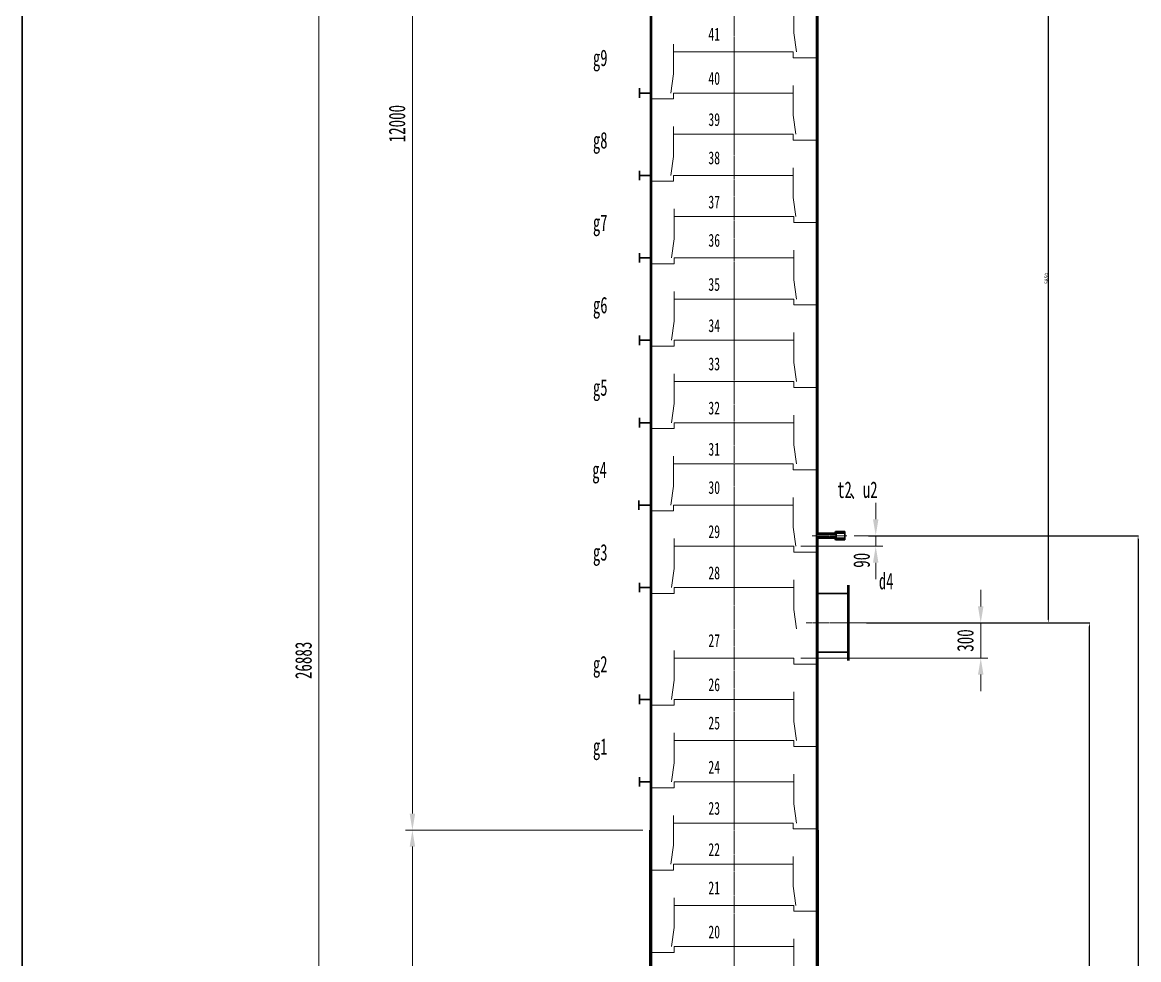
# Model space of a CAD drawing. Header units: millimetres. Extents: x -23892 to 57527, y -540 to 34444.
# Drawn here: x -23892 to -14417, y 16945 to 24906 of the extents above; entities that cross this region are included whole.
import ezdxf

# ---------------------------------------------------------------- set-up
doc = ezdxf.new("R2010")
doc.units = ezdxf.units.MM
doc.linetypes.add('EB_DASHDOT', pattern=[39, 30, -3, 3, -3])
doc.layers.get('0').update_dxf_attribs({"lineweight": 0})
doc.layers.get('Defpoints').update_dxf_attribs({"lineweight": 0})
for name, color, linetype, lineweight in [('CAXA0', 7, 'Continuous', 70), ('CAXA4', 3, 'Continuous', 25), ('中心线', 1, 'EB_DASHDOT', 0), ('粗实线', 7, 'Continuous', 35)]:
    doc.layers.add(name, color=color, linetype=linetype, lineweight=lineweight)
doc.styles.get("Standard").update_dxf_attribs({"font": ''})
doc.styles.add('UserTxtStyle8', font='SimSun.ttf', dxfattribs={"width": 0.647801})
doc.styles.add('标准', font='', dxfattribs={"width": 0.667})
doc.styles.get('Standard').set_extended_font_data('FangSong')
doc.styles.get('标准').set_extended_font_data('FangSong')
doc.dimstyles.get("Standard").update_dxf_attribs({"dimscale": 0, "dimtxt": 30, "dimasz": 30, "dimexe": 2.5, "dimexo": 0, "dimgap": 1, "dimtad": 1, "dimdec": 0, "dimlfac": -1, "dimrnd": 0.1, "dimzin": 0, "dimdsep": 46, "dimtxsty": 'Standard', "dimcen": 0.001, "dimclrd": 3, "dimclre": 3, "dimclrt": 3, "dimadec": 0, "dimazin": 0, "dimtfac": 1, "dimtdec": 0, "dimtmove": 0, "dimatfit": 0, "dimfxl": 1, "dimtolj": 1, "dimtzin": 0, "dimarcsym": 0})

# ---------------------------------------------------------------- blocks, each defined once
blk = doc.blocks.new('*D148')
at = {"color": 3, "lineweight": -2}
for p, q in [((-16727.8, 19805.5), (-14831, 19805.5)), ((-14833.5, 12585.5), (-14833.5, 19775.5)), ((-16727.8, 12555.5), (-14831, 12555.5))]:
    blk.add_line(p, q, dxfattribs=at)
at = {"color": 3}
for points in [[(-14838.5, 19775.5), (-14828.5, 19775.5), (-14833.5, 19805.5)], [(-14838.5, 12585.5), (-14828.5, 12585.5), (-14833.5, 12555.5)]]:
    blk.add_solid(points, dxfattribs=at)
at = {"layer": 'Defpoints', "color": 0}
for p in [(-16727.8, 19805.5), (-14833.5, 19805.5), (-16727.8, 12555.5)]:
    blk.add_point(p, dxfattribs=at)
at = {"color": 3, "insert": (-14849.5, 16180.5), "char_height": 30, "attachment_point": 5, "rotation": 90}
blk.add_mtext('\\A1;7250', dxfattribs=at)
blk = doc.blocks.new('*D149')
at = {"color": 3, "lineweight": -2}
for p, q in [((-16245.5, 25655.5), (-15181.6, 25655.5)), ((-15184.1, 25625.5), (-15184.1, 19835.5)), ((-16182.7, 19805.5), (-15181.6, 19805.5))]:
    blk.add_line(p, q, dxfattribs=at)
at = {"color": 3}
for points in [[(-15189.1, 25625.5), (-15179.1, 25625.5), (-15184.1, 25655.5)], [(-15189.1, 19835.5), (-15179.1, 19835.5), (-15184.1, 19805.5)]]:
    blk.add_solid(points, dxfattribs=at)
at = {"layer": 'Defpoints', "color": 0}
for p in [(-16245.5, 25655.5), (-16182.7, 19805.5), (-15184.1, 19805.5)]:
    blk.add_point(p, dxfattribs=at)
at = {"color": 3, "insert": (-15200.1, 22730.5), "char_height": 30, "attachment_point": 5, "rotation": 90}
blk.add_mtext('\\A1;5850', dxfattribs=at)
blk = doc.blocks.new('*D155')
at = {"color": 3, "lineweight": -2}
for p, q in [((-16710.8, 20545.5), (-14419.6, 20545.5)), ((-14422.1, 20515.5), (-14422.1, 7425.5)), ((-18852.6, 7395.5), (-14419.6, 7395.5))]:
    blk.add_line(p, q, dxfattribs=at)
at = {"color": 3}
for points in [[(-14427.1, 20515.5), (-14417.1, 20515.5), (-14422.1, 20545.5)], [(-14427.1, 7425.5), (-14417.1, 7425.5), (-14422.1, 7395.5)]]:
    blk.add_solid(points, dxfattribs=at)
at = {"layer": 'Defpoints', "color": 0}
for p in [(-16710.8, 20545.5), (-18852.6, 7395.5), (-14422.1, 7395.5)]:
    blk.add_point(p, dxfattribs=at)
at = {"color": 3, "insert": (-14438.1, 13970.5), "char_height": 30, "attachment_point": 5, "rotation": 90}
blk.add_mtext('\\A1;13150', dxfattribs=at)

msp = doc.modelspace()

# ---------------------------------------------------------------- linework, layer by layer
for p, q in [((-21374.9488, 32788.4929), (-21374.9488, 6185.4682)), ((-20581.1011, 18185.4682), (-20581.1011, 29905.4682)), ((-16648.9223, 20685.4682), (-16648.9223, 20825.4682)), ((-16832.6206, 20545.4682), (-16588.9223, 20545.4682)), ((-16648.9223, 20545.4682), (-16648.9223, 20455.4682)), ((-17283.2738, 20455.4682), (-16588.9223, 20455.4682)), ((-16648.9223, 20315.4682), (-16648.9223, 20175.4682)), ((-15757.6427, 19945.4682), (-15757.6427, 20085.4682)), ((-16667.8203, 19805.4682), (-15697.6427, 19805.4682)), ((-15757.6427, 19805.4682), (-15757.6427, 19505.4682)), ((-17283.2738, 19505.4682), (-15697.6427, 19505.4682)), ((-15757.6427, 19365.4682), (-15757.6427, 19225.4682)), ((-18625.2738, 18045.4682), (-20641.1011, 18045.4682)), ((-18685.2738, 18045.4682), (-20641.1011, 18045.4682)), ((-20581.1011, 6185.4682), (-20581.1011, 17905.4682))]:
    msp.add_line(p, q)
at = {"color": 2, "linetype": 'Continuous', "lineweight": 0}
for p, q in [((-17343.2738, 24817.6793), (-17343.2738, 25070.4682)), ((-17343.2738, 24817.6793), (-17320.508, 24655.3297)), ((-18365.2738, 24467.6793), (-18365.2738, 24720.4682)), ((-18365.2738, 24655.4682), (-17849.2738, 24655.4682)), ((-17349.2738, 24655.4682), (-17849.2738, 24655.4682)), ((-17349.2738, 24605.4682), (-17349.2738, 24655.4682)), ((-17151.2738, 24605.4682), (-17349.2738, 24605.4682)), ((-18365.2738, 24467.6793), (-18388.0395, 24305.3297)), ((-17349.2738, 24117.6793), (-17349.2738, 24370.4682)), ((-18365.2738, 24305.4682), (-17865.2738, 24305.4682)), ((-18365.2738, 24255.4682), (-18365.2738, 24305.4682)), ((-17349.2738, 24305.4682), (-17865.2738, 24305.4682)), ((-18551.2738, 24255.4682), (-18365.2738, 24255.4682)), ((-17349.2738, 24117.6793), (-17326.508, 23955.3297)), ((-18365.2738, 23767.6793), (-18365.2738, 24020.4682)), ((-18365.2738, 23955.4682), (-17849.2738, 23955.4682)), ((-17349.2738, 23955.4682), (-17849.2738, 23955.4682)), ((-17349.2738, 23905.4682), (-17349.2738, 23955.4682)), ((-17151.2738, 23905.4682), (-17349.2738, 23905.4682)), ((-18365.2738, 23767.6793), (-18388.0395, 23605.3297)), ((-18365.2738, 23605.4682), (-17865.2738, 23605.4682)), ((-18365.2738, 23555.4682), (-18365.2738, 23605.4682)), ((-17349.2738, 23605.4682), (-17865.2738, 23605.4682)), ((-17349.2738, 23417.6793), (-17349.2738, 23670.4682)), ((-18551.2738, 23555.4682), (-18365.2738, 23555.4682)), ((-17349.2738, 23417.6793), (-17326.508, 23255.3297)), ((-18359.2738, 23067.6793), (-18359.2738, 23320.4682)), ((-18359.2738, 23255.4682), (-17843.2738, 23255.4682)), ((-17343.2738, 23255.4682), (-17843.2738, 23255.4682)), ((-17343.2738, 23205.4682), (-17343.2738, 23255.4682)), ((-17151.2738, 23205.4682), (-17343.2738, 23205.4682)), ((-18359.2738, 23067.6793), (-18382.0395, 22905.3297)), ((-17343.2738, 22717.6793), (-17343.2738, 22970.4682)), ((-18551.2738, 22855.4682), (-18359.2738, 22855.4682)), ((-18359.2738, 22905.4682), (-17859.2738, 22905.4682)), ((-18359.2738, 22855.4682), (-18359.2738, 22905.4682)), ((-17343.2738, 22905.4682), (-17859.2738, 22905.4682)), ((-17343.2738, 22717.6793), (-17320.508, 22555.3297)), ((-18359.2738, 22367.6793), (-18359.2738, 22620.4682)), ((-18359.2738, 22555.4682), (-17843.2738, 22555.4682)), ((-17343.2738, 22555.4682), (-17843.2738, 22555.4682)), ((-17343.2738, 22505.4682), (-17343.2738, 22555.4682)), ((-17151.2738, 22505.4682), (-17343.2738, 22505.4682)), ((-18359.2738, 22367.6793), (-18382.0395, 22205.3297)), ((-17343.2738, 22017.6793), (-17343.2738, 22270.4682)), ((-18359.2738, 22205.4682), (-17859.2738, 22205.4682)), ((-18359.2738, 22155.4682), (-18359.2738, 22205.4682)), ((-17343.2738, 22205.4682), (-17859.2738, 22205.4682)), ((-18551.2738, 22155.4682), (-18359.2738, 22155.4682)), ((-17343.2738, 22017.6793), (-17320.508, 21855.3297)), ((-18359.2738, 21667.6793), (-18359.2738, 21920.4682)), ((-18359.2738, 21855.4682), (-17843.2738, 21855.4682)), ((-17343.2738, 21855.4682), (-17843.2738, 21855.4682)), ((-17343.2738, 21805.4682), (-17343.2738, 21855.4682)), ((-17151.2738, 21805.4682), (-17343.2738, 21805.4682)), ((-18359.2738, 21667.6793), (-18382.0395, 21505.3297)), ((-17343.2738, 21317.6793), (-17343.2738, 21570.4682)), ((-18551.2738, 21455.4682), (-18359.2738, 21455.4682)), ((-18359.2738, 21505.4682), (-17859.2738, 21505.4682)), ((-18359.2738, 21455.4682), (-18359.2738, 21505.4682)), ((-17343.2738, 21505.4682), (-17859.2738, 21505.4682)), ((-17343.2738, 21317.6793), (-17320.508, 21155.3297)), ((-18365.2738, 20967.6793), (-18365.2738, 21220.4682)), ((-18365.2738, 21155.4682), (-17849.2738, 21155.4682)), ((-17349.2738, 21155.4682), (-17849.2738, 21155.4682)), ((-17349.2738, 21105.4682), (-17349.2738, 21155.4682)), ((-17151.2738, 21105.4682), (-17349.2738, 21105.4682)), ((-18365.2738, 20967.6793), (-18388.0395, 20805.3297)), ((-17349.2738, 20617.6793), (-17349.2738, 20870.4682)), ((-18551.2738, 20755.4682), (-18365.2738, 20755.4682)), ((-18365.2738, 20805.4682), (-17865.2738, 20805.4682)), ((-18365.2738, 20755.4682), (-18365.2738, 20805.4682)), ((-17349.2738, 20805.4682), (-17865.2738, 20805.4682)), ((-17349.2738, 20617.6793), (-17326.508, 20455.3297)), ((-18359.2738, 20267.6793), (-18359.2738, 20520.4682)), ((-18359.2738, 20455.4682), (-17843.2738, 20455.4682)), ((-17343.2738, 20455.4682), (-17843.2738, 20455.4682)), ((-17343.2738, 20405.4682), (-17343.2738, 20455.4682)), ((-17151.2738, 20405.4682), (-17343.2738, 20405.4682)), ((-18359.2738, 20267.6793), (-18382.0395, 20105.3297)), ((-18359.2738, 20105.4682), (-17859.2738, 20105.4682)), ((-18359.2738, 20055.4682), (-18359.2738, 20105.4682)), ((-17343.2738, 20105.4682), (-17859.2738, 20105.4682)), ((-17343.2738, 19917.6793), (-17343.2738, 20170.4682)), ((-18551.2738, 20055.4682), (-18359.2738, 20055.4682)), ((-17343.2738, 19917.6793), (-17320.508, 19755.3297)), ((-18359.2738, 19317.6793), (-18359.2738, 19570.4682)), ((-18359.2738, 19505.4682), (-17843.2738, 19505.4682)), ((-17343.2738, 19505.4682), (-17843.2738, 19505.4682)), ((-17343.2738, 19455.4682), (-17343.2738, 19505.4682)), ((-17151.2738, 19455.4682), (-17343.2738, 19455.4682)), ((-18359.2738, 19317.6793), (-18382.0395, 19155.3297)), ((-18359.2738, 19155.4682), (-17859.2738, 19155.4682)), ((-18359.2738, 19105.4682), (-18359.2738, 19155.4682)), ((-17343.2738, 19155.4682), (-17859.2738, 19155.4682)), ((-17343.2738, 18967.6793), (-17343.2738, 19220.4682)), ((-18551.2738, 19105.4682), (-18359.2738, 19105.4682)), ((-17343.2738, 18967.6793), (-17320.508, 18805.3297)), ((-18359.2738, 18617.6793), (-18359.2738, 18870.4682)), ((-18359.2738, 18805.4682), (-17843.2738, 18805.4682)), ((-17343.2738, 18805.4682), (-17843.2738, 18805.4682)), ((-17343.2738, 18755.4682), (-17343.2738, 18805.4682)), ((-17151.2738, 18755.4682), (-17343.2738, 18755.4682)), ((-18359.2738, 18617.6793), (-18382.0395, 18455.3297)), ((-17343.2738, 18267.6793), (-17343.2738, 18520.4682)), ((-18551.2738, 18405.4682), (-18359.2738, 18405.4682)), ((-18359.2738, 18455.4682), (-17859.2738, 18455.4682)), ((-18359.2738, 18405.4682), (-18359.2738, 18455.4682)), ((-17343.2738, 18455.4682), (-17859.2738, 18455.4682)), ((-17343.2738, 18267.6793), (-17320.508, 18105.3297)), ((-18365.2738, 17917.6793), (-18365.2738, 18170.4682)), ((-18365.2738, 18105.4682), (-17849.2738, 18105.4682)), ((-17349.2738, 18105.4682), (-17849.2738, 18105.4682)), ((-17349.2738, 18055.4682), (-17349.2738, 18105.4682)), ((-17151.2738, 18055.4682), (-17349.2738, 18055.4682)), ((-18365.2738, 17917.6793), (-18388.0395, 17755.3297)), ((-17349.2738, 17567.6793), (-17349.2738, 17820.4682)), ((-18365.2738, 17755.4682), (-17865.2738, 17755.4682)), ((-18365.2738, 17705.4682), (-18365.2738, 17755.4682)), ((-17349.2738, 17755.4682), (-17865.2738, 17755.4682)), ((-18551.2738, 17705.4682), (-18365.2738, 17705.4682)), ((-17349.2738, 17567.6793), (-17326.508, 17405.3297)), ((-18359.2738, 17217.6793), (-18359.2738, 17470.4682)), ((-18359.2738, 17405.4682), (-17843.2738, 17405.4682)), ((-17343.2738, 17405.4682), (-17843.2738, 17405.4682)), ((-17343.2738, 17355.4682), (-17343.2738, 17405.4682)), ((-17151.2738, 17355.4682), (-17343.2738, 17355.4682)), ((-18359.2738, 17217.6793), (-18382.0395, 17055.3297)), ((-18359.2738, 17055.4682), (-17859.2738, 17055.4682)), ((-18359.2738, 17005.4682), (-18359.2738, 17055.4682)), ((-17343.2738, 17055.4682), (-17859.2738, 17055.4682)), ((-17343.2738, 16867.6793), (-17343.2738, 17120.4682)), ((-18551.2738, 17005.4682), (-18359.2738, 17005.4682))]:
    msp.add_line(p, q, dxfattribs=at)
for points in [[(-16672.2557, 20685.4682), (-16625.589, 20685.4682), (-16648.9223, 20545.4682)], [(-16672.2557, 20315.4682), (-16625.589, 20315.4682), (-16648.9223, 20455.4682)], [(-15780.976, 19945.4682), (-15734.3093, 19945.4682), (-15757.6427, 19805.4682)], [(-15780.976, 19365.4682), (-15734.3093, 19365.4682), (-15757.6427, 19505.4682)], [(-20604.4344, 18185.4682), (-20557.7678, 18185.4682), (-20581.1011, 18045.4682)], [(-20604.4344, 17905.4682), (-20557.7678, 17905.4682), (-20581.1011, 18045.4682)]]:
    msp.add_solid(points)
at = {"layer": 'CAXA0', "color": 0, "linetype": 'Continuous', "lineweight": 0}
for p, q in [((-17148.8683, 20566.2682), (-17141.6683, 20559.0682)), ((-17126.2409, 20566.2682), (-17119.0409, 20559.0682)), ((-17103.6135, 20566.2682), (-17096.4135, 20559.0682)), ((-17080.9861, 20566.2682), (-17073.7861, 20559.0682)), ((-17058.3587, 20566.2682), (-17051.1587, 20559.0682)), ((-17035.7313, 20566.2682), (-17028.5313, 20559.0682)), ((-17013.1038, 20566.2682), (-17005.9038, 20559.0682)), ((-16995.9195, 20569.2017), (-16985.7861, 20559.0682)), ((-16985.5587, 20581.4682), (-16971.1587, 20567.0682)), ((-16962.9313, 20581.4682), (-16948.5313, 20567.0682)), ((-16940.3038, 20581.4682), (-16925.9038, 20567.0682)), ((-16917.6764, 20581.4682), (-16911.2738, 20575.0656)), ((-17148.4095, 20531.8682), (-17141.2095, 20524.6682)), ((-17125.782, 20531.8682), (-17118.582, 20524.6682)), ((-17103.1546, 20531.8682), (-17095.9546, 20524.6682)), ((-17080.5272, 20531.8682), (-17073.3272, 20524.6682)), ((-17057.8998, 20531.8682), (-17050.6998, 20524.6682)), ((-17035.2724, 20531.8682), (-17028.0724, 20524.6682)), ((-17012.645, 20531.8682), (-17005.445, 20524.6682)), ((-16992.5272, 20531.8682), (-16970.1272, 20509.4682)), ((-16961.8998, 20523.8682), (-16947.4998, 20509.4682)), ((-16939.2724, 20523.8682), (-16924.8724, 20509.4682)), ((-16916.645, 20523.8682), (-16911.2738, 20518.497))]:
    msp.add_line(p, q, dxfattribs=at)
at = {"layer": '中心线'}
for p, q in [((-17851.2738, 5602.2453), (-17851.2738, 33265.4677)), ((-16892.6206, 20545.4682), (-17187.8384, 20545.4682)), ((-16727.8203, 19805.4682), (-17239.0995, 19805.4682))]:
    msp.add_line(p, q, dxfattribs=at)
at = {"layer": '粗实线', "color": 1}
msp.add_line((-23891.9875, 34443.5283), (-23891.9875, -396.4717), dxfattribs=at)
at = {"layer": '粗实线'}
for p, q in [((-18561.2738, 18045.4682), (-18561.2738, 30045.4682)), ((-18551.2738, 18045.4682), (-18551.2738, 30045.4682)), ((-17151.2738, 18045.4682), (-17151.2738, 30045.4682)), ((-17141.2738, 20566.2682), (-17141.2738, 30045.4682)), ((-18652.6252, 24345.6569), (-18652.6252, 24265.2796)), ((-18652.6252, 24305.4682), (-18551.2738, 24305.4682)), ((-18652.6252, 23645.6569), (-18652.6252, 23565.2796)), ((-18652.6252, 23605.4682), (-18551.2738, 23605.4682)), ((-18652.6252, 22945.6569), (-18652.6252, 22865.2796)), ((-18652.6252, 22905.4682), (-18551.2738, 22905.4682)), ((-18652.6252, 22245.6569), (-18652.6252, 22165.2796)), ((-18652.6252, 22205.4682), (-18551.2738, 22205.4682)), ((-18652.6252, 21545.6569), (-18652.6252, 21465.2796)), ((-18652.6252, 21505.4682), (-18551.2738, 21505.4682)), ((-18658.6252, 20845.6569), (-18658.6252, 20765.2796)), ((-18658.6252, 20805.4682), (-18557.2738, 20805.4682)), ((-17004.0738, 20566.2682), (-17151.2738, 20566.2682)), ((-17151.2738, 20524.6682), (-17151.2738, 20566.2682)), ((-16991.2738, 20581.4682), (-16991.2738, 20579.0682)), ((-16911.2738, 20581.4682), (-16991.2738, 20581.4682)), ((-16983.2738, 20567.0682), (-16983.2738, 20523.8682)), ((-16911.2738, 20567.0682), (-16983.2738, 20567.0682)), ((-16911.2738, 20581.4682), (-16911.2738, 20509.4682)), ((-16983.2738, 20559.0682), (-17151.2738, 20559.0682)), ((-16983.2738, 20531.8682), (-17151.2738, 20531.8682)), ((-17004.0738, 20524.6682), (-17151.2738, 20524.6682)), ((-17141.2738, 18045.4682), (-17141.2738, 20524.6682)), ((-16991.2738, 20511.8682), (-16991.2738, 20509.4682)), ((-16911.2738, 20509.4682), (-16991.2738, 20509.4682)), ((-16911.2738, 20523.8682), (-16983.2738, 20523.8682)), ((-18652.6252, 20145.6569), (-18652.6252, 20065.2796)), ((-18652.6252, 20105.4682), (-18551.2738, 20105.4682)), ((-16886.1095, 20126.1376), (-16886.1095, 19484.7988)), ((-16877.2933, 20126.1376), (-16877.2933, 19484.7988)), ((-17137.2738, 20055.4682), (-16886.1095, 20055.4682)), ((-17137.2738, 19555.4682), (-16886.1095, 19555.4682)), ((-18652.6252, 19195.6569), (-18652.6252, 19115.2796)), ((-18652.6252, 19155.4682), (-18551.2738, 19155.4682)), ((-18652.6252, 18495.6569), (-18652.6252, 18415.2796)), ((-18652.6252, 18455.4682), (-18551.2738, 18455.4682)), ((-18565.2738, 9630.4682), (-18565.2738, 18045.4682)), ((-18565.2738, 18045.4682), (-18551.2738, 18045.4682)), ((-18551.2738, 9630.4682), (-18551.2738, 18045.4682)), ((-17151.2738, 9774.4682), (-17151.2738, 18045.4682)), ((-17151.2738, 18045.4682), (-17137.2738, 18045.4682)), ((-17137.2738, 9780.4682), (-17137.2738, 18045.4682))]:
    msp.add_line(p, q, dxfattribs=at)
for centre, start, end in [((-17004.0738, 20579.0682), 270, 0), ((-17004.0738, 20511.8682), 0, 90)]:
    msp.add_arc(centre, 12.8, start, end, dxfattribs=at)

# ---------------------------------------------------------------- texts
at = {"char_height": 140, "attachment_point": 5, "rotation": 90, "style": '标准'}
for s, insert in [('\\A1;12000', (-20711.1011, 24045.4682)), ('\\A1;90', (-16768.0597, 20336.5605)), ('\\A1;300', (-15887.6427, 19655.4682)), ('\\A1;26883', (-21504.9488, 19486.9806))]:
    msp.add_mtext(s, dxfattribs=dict(at, insert=insert))
at = {"layer": 'CAXA4', "color": 3, "lineweight": 25, "style": 'UserTxtStyle8', "width": 0.647801}
for s, p in [('t2', (-16975.4221, 20866.2077)), ('u2', (-16756.7534, 20866.2077)), ('、', (-16872.6377, 20866.2077))]:
    msp.add_text(s, height=140, dxfattribs=at).set_placement(p)
at = {"layer": 'CAXA4', "color": 3, "linetype": 'Continuous', "lineweight": 25, "attachment_point": 1}
for s, insert, char_height, style in [('\\fFangSong_GB2312|b0|i0|p34;41', (-18069.404, 24859.7454), 109.5, '标准'), ('g9', (-19048.512, 24674.5019), 140, 'UserTxtStyle8'), ('\\fFangSong_GB2312|b0|i0|p34;40', (-18069.404, 24484.9504), 109.5, '标准'), ('\\fFangSong_GB2312|b0|i0|p34;39', (-18069.404, 24134.9504), 109.5, '标准'), ('g8', (-19048.512, 23974.5019), 140, 'UserTxtStyle8'), ('\\fFangSong_GB2312|b0|i0|p34;38', (-18069.404, 23809.7454), 109.5, '标准'), ('\\fFangSong_GB2312|b0|i0|p34;37', (-18069.404, 23434.9504), 109.5, '标准'), ('g7', (-19048.512, 23274.5019), 140, 'UserTxtStyle8'), ('\\fFangSong_GB2312|b0|i0|p34;36', (-18069.404, 23109.7454), 109.5, '标准'), ('\\fFangSong_GB2312|b0|i0|p34;35', (-18069.404, 22734.9504), 109.5, '标准'), ('g6', (-19048.512, 22574.5019), 140, 'UserTxtStyle8'), ('\\fFangSong_GB2312|b0|i0|p34;34', (-18069.404, 22384.9504), 109.5, '标准'), ('\\fFangSong_GB2312|b0|i0|p34;33', (-18069.404, 22059.7454), 109.5, '标准'), ('g5', (-19048.512, 21874.5019), 140, 'UserTxtStyle8'), ('\\fFangSong_GB2312|b0|i0|p34;32', (-18069.404, 21684.9504), 109.5, '标准'), ('\\fFangSong_GB2312|b0|i0|p34;31', (-18069.404, 21334.9504), 109.5, '标准'), ('g4', (-19054.512, 21174.5019), 140, 'UserTxtStyle8'), ('\\fFangSong_GB2312|b0|i0|p34;30', (-18069.404, 21009.7454), 109.5, '标准'), ('\\fFangSong_GB2312|b0|i0|p34;29', (-18069.404, 20634.9504), 109.5, '标准'), ('g3', (-19048.512, 20474.5019), 140, 'UserTxtStyle8'), ('\\fFangSong_GB2312|b0|i0|p34;28', (-18069.404, 20284.9504), 109.5, '标准'), ('d4', (-16621.8608, 20230.1207), 140, 'UserTxtStyle8'), ('\\fFangSong_GB2312|b0|i0|p34;27', (-18069.404, 19709.7454), 109.5, '标准'), ('g2', (-19048.512, 19524.5019), 140, 'UserTxtStyle8'), ('\\fFangSong_GB2312|b0|i0|p34;26', (-18069.404, 19334.9504), 109.5, '标准'), ('\\fFangSong_GB2312|b0|i0|p34;25', (-18069.404, 19009.7454), 109.5, '标准'), ('g1', (-19048.512, 18824.5019), 140, 'UserTxtStyle8'), ('\\fFangSong_GB2312|b0|i0|p34;24', (-18069.404, 18634.9504), 109.5, '标准'), ('\\fFangSong_GB2312|b0|i0|p34;23', (-18069.404, 18284.9504), 109.5, '标准'), ('\\fFangSong_GB2312|b0|i0|p34;22', (-18069.404, 17934.9504), 109.5, '标准'), ('\\fFangSong_GB2312|b0|i0|p34;21', (-18069.404, 17609.7454), 109.5, '标准'), ('\\fFangSong_GB2312|b0|i0|p34;20', (-18069.404, 17234.9504), 109.5, '标准')]:
    msp.add_mtext(s, dxfattribs=dict(at, insert=insert, char_height=char_height, style=style))

# ---------------------------------------------------------------- dimensions: what is measured, and where the dimension line sits
for base, p1, p2, picture, middle in [((-15184.0859, 19805.4682), (-16245.457, 25655.4695), (-16182.7315, 19805.4682), '*D149', (-15200.0859, 22730.4689)), ((-14422.0543, 7395.4682), (-16710.7715, 20545.4682), (-18852.5596, 7395.4682), '*D155', (-14438.0543, 13970.4682)), ((-14833.541, 19805.4682), (-16727.8203, 12555.4682), (-16727.8203, 19805.4682), '*D148', (-14849.541, 16180.4682))]:
    dim = msp.add_linear_dim(base=base, p1=p1, p2=p2, angle=90, dimstyle='Standard', override={"dimscale": 1})
    dim.commit()
    dim.dimension.update_dxf_attribs({"geometry": picture, "text_midpoint": middle})

doc.saveas('drawing.dxf')
